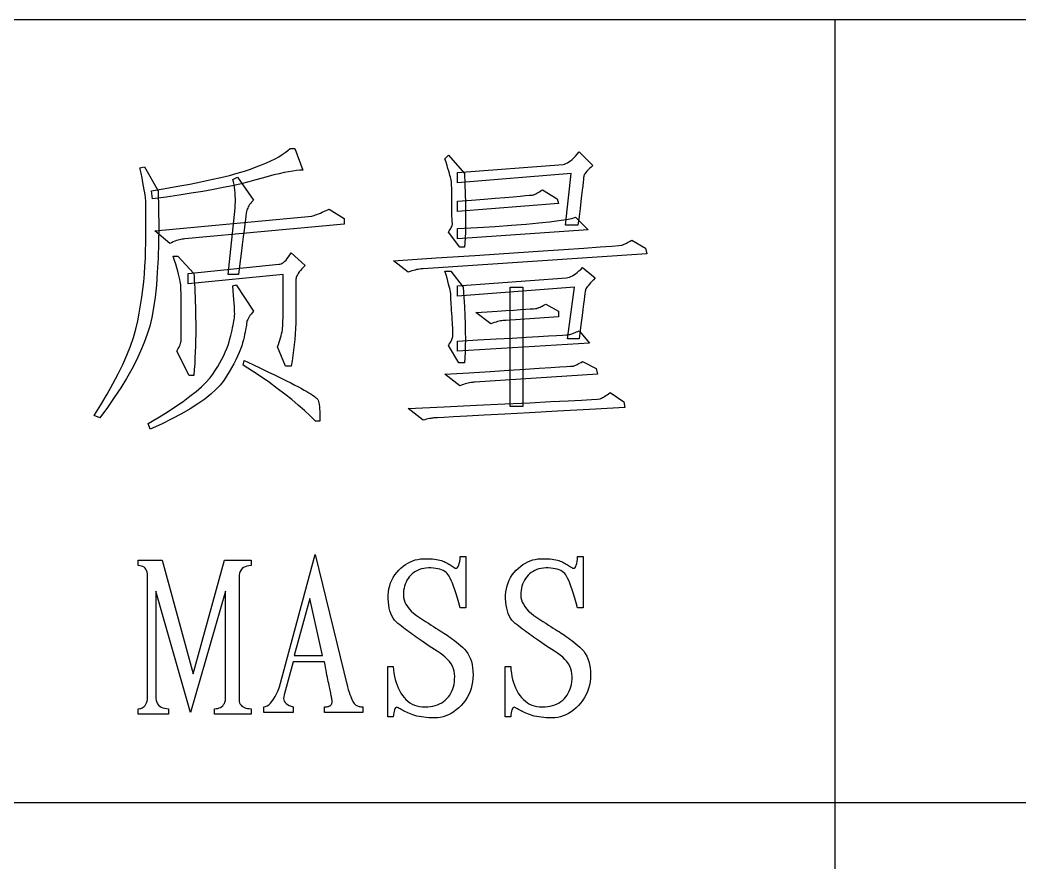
# Model space of a CAD drawing. Extents: x 0 to 420, y 0 to 297.
# Drawn here: x 388.06 to 396.58, y 27.83 to 35 of the extents above; entities that cross this region are included whole.
import ezdxf

# ---------------------------------------------------------------- set-up
doc = ezdxf.new("R2010")
doc.units = 0

msp = doc.modelspace()

# ---------------------------------------------------------------- linework, layer by layer
at = {"color": 7, "lineweight": 25}
for p, q in [((415, 35), (235, 35)), ((395, 15), (395, 35)), ((415, 28.33), (363, 28.33))]:
    msp.add_line(p, q, dxfattribs=at)
for points in [[(390.4664, 33.7204), (390.4413, 33.7196), (390.4129, 33.7171), (390.3812, 33.713), (390.3461, 33.7071), (390.3077, 33.6997), (390.2661, 33.6905), (390.221, 33.6798), (390.1727, 33.6673), (390.121, 33.6532), (390.066, 33.6374), (390.0063, 33.6209), (389.9402, 33.6044), (389.868, 33.5881), (389.7895, 33.5718), (389.7047, 33.5556), (389.6137, 33.5396), (389.5164, 33.5236), (389.4129, 33.5077), (389.3032, 33.492), (389.1871, 33.4763), (389.1774, 33.5446), (389.293, 33.5641), (389.4018, 33.5833), (389.5036, 33.6024), (389.5984, 33.6212), (389.6864, 33.6399), (389.7674, 33.6583), (389.8415, 33.6766), (389.9086, 33.6946), (389.9688, 33.7125), (390.0221, 33.7302), (390.0703, 33.7478), (390.1153, 33.7653), (390.157, 33.7829), (390.1955, 33.8005), (390.2308, 33.8181), (390.2629, 33.8357), (390.2918, 33.8532), (390.3174, 33.8708), (390.3398, 33.8884), (390.359, 33.906), (390.3981, 33.906)], [(391.8434, 33.6911), (391.8469, 33.6023), (391.8496, 33.5193), (391.8516, 33.4421), (391.8528, 33.3708), (391.8531, 33.3054), (391.8528, 33.2458), (391.8516, 33.1921), (391.8496, 33.1443), (391.8469, 33.1023), (391.8434, 33.0661), (391.8043, 33.0661), (391.7067, 33.1931), (391.7141, 33.2044), (391.7205, 33.215), (391.7261, 33.2247), (391.7309, 33.2337), (391.7347, 33.2419), (391.7377, 33.2493), (391.7398, 33.256), (391.741, 33.2618), (391.7414, 33.2669), (391.7408, 33.2712), (391.7399, 33.2765), (391.7391, 33.2845), (391.7383, 33.2952), (391.7377, 33.3087), (391.7372, 33.3249), (391.7368, 33.3439), (391.7364, 33.3655), (391.7361, 33.39), (391.736, 33.4171), (391.736, 33.447), (391.7359, 33.477), (391.7358, 33.5044), (391.7355, 33.5293), (391.7352, 33.5517), (391.7347, 33.5715), (391.7342, 33.5888), (391.7336, 33.6035), (391.7328, 33.6157), (391.732, 33.6254), (391.7311, 33.6325), (391.7297, 33.6397), (391.7274, 33.6493), (391.7242, 33.6615), (391.7202, 33.6763), (391.7152, 33.6936), (391.7094, 33.7134), (391.7027, 33.7358), (391.6951, 33.7607), (391.6867, 33.7881), (391.6774, 33.8181), (391.7067, 33.8474)], [(392.8102, 33.2517), (392.7028, 33.2517), (392.7516, 33.6911), (391.7848, 33.613), (391.7848, 33.7009), (392.6832, 33.7693), (392.6951, 33.7721), (392.7075, 33.7767), (392.7202, 33.783), (392.7332, 33.7911), (392.7467, 33.801), (392.7606, 33.8126), (392.7748, 33.826), (392.7895, 33.8411), (392.8045, 33.858), (392.8199, 33.8767), (392.9371, 33.7595), (392.9223, 33.7463), (392.909, 33.7339), (392.8973, 33.7224), (392.8871, 33.7118), (392.8785, 33.7021), (392.8715, 33.6933), (392.866, 33.6853), (392.8621, 33.6782), (392.8598, 33.672), (392.859, 33.6667), (392.8585, 33.6582), (392.8571, 33.6423), (392.8546, 33.6191), (392.8512, 33.5886), (392.8468, 33.5507), (392.8414, 33.5056), (392.8351, 33.4531), (392.8278, 33.3933), (392.8195, 33.3261)], [(389.236, 33.5446), (389.2387, 33.3872), (389.2393, 33.2392), (389.2376, 33.1005), (389.2336, 32.9712), (389.2274, 32.8513), (389.219, 32.7407), (389.2083, 32.6396), (389.1953, 32.5478), (389.1801, 32.4653), (389.1627, 32.3923), (389.1418, 32.323), (389.116, 32.2517), (389.0855, 32.1784), (389.0502, 32.1032), (389.0101, 32.0261), (388.9653, 31.947), (388.9156, 31.8659), (388.8611, 31.7829), (388.8019, 31.698), (388.7379, 31.611), (388.6891, 31.6306), (388.7473, 31.723), (388.8008, 31.8128), (388.8496, 31.9), (388.8938, 31.9845), (388.9332, 32.0664), (388.968, 32.1456), (388.9981, 32.2222), (389.0235, 32.2962), (389.0442, 32.3675), (389.0602, 32.4362), (389.0732, 32.5035), (389.0848, 32.5706), (389.095, 32.6375), (389.1039, 32.7042), (389.1115, 32.7707), (389.1176, 32.837), (389.1224, 32.9031), (389.1258, 32.9691), (389.1279, 33.0348), (389.1285, 33.1003), (389.1285, 33.1629), (389.1285, 33.2196), (389.1285, 33.2707), (389.1285, 33.3159), (389.1285, 33.3554), (389.1285, 33.3892), (389.1285, 33.4172), (389.1285, 33.4394), (389.1285, 33.4558), (389.1285, 33.4665), (389.1281, 33.4763), (389.1266, 33.49), (389.1241, 33.5075), (389.1207, 33.529), (389.1163, 33.5544), (389.111, 33.5837), (389.1046, 33.6169), (389.0973, 33.654), (389.089, 33.695), (389.0797, 33.74), (389.1188, 33.7497)], [(389.9879, 33.3689), (389.9855, 33.3547), (389.9821, 33.3318), (389.9777, 33.3), (389.9723, 33.2595), (389.9659, 33.2102), (389.9586, 33.1521), (389.9503, 33.0852), (389.941, 33.0095), (389.9308, 32.925), (389.9196, 32.8318), (389.8317, 32.8318), (389.8903, 33.3982), (389.8918, 33.4252), (389.8926, 33.4517), (389.8926, 33.4776), (389.8918, 33.5028), (389.8903, 33.5276), (389.8879, 33.5517), (389.8848, 33.5752), (389.8809, 33.5982), (389.8762, 33.6205), (389.8707, 33.6423), (389.9098, 33.6618), (390.0465, 33.4665), (390.0371, 33.4568), (390.0285, 33.447), (390.0207, 33.4372), (390.0137, 33.4275), (390.0074, 33.4177), (390.002, 33.4079), (389.9973, 33.3982), (389.9934, 33.3884), (389.9903, 33.3786)], [(391.7848, 33.4568), (391.9037, 33.4661), (392.0106, 33.4745), (392.1053, 33.4821), (392.1879, 33.4888), (392.2584, 33.4946), (392.3168, 33.4995), (392.3631, 33.5036), (392.3973, 33.5068), (392.4194, 33.509), (392.4293, 33.5105), (392.4336, 33.5118), (392.4387, 33.5138), (392.4445, 33.5165), (392.4512, 33.5198), (392.4586, 33.5239), (392.4668, 33.5286), (392.4758, 33.534), (392.4856, 33.5401), (392.4961, 33.5469), (392.5074, 33.5544), (392.6344, 33.4763), (392.6442, 33.4372), (391.7848, 33.3689)], [(390.818, 33.3103), (390.818, 33.2614), (389.4606, 33.1345), (389.4505, 33.1341), (389.4399, 33.1329), (389.4286, 33.131), (389.4168, 33.1282), (389.4044, 33.1247), (389.3914, 33.1204), (389.3779, 33.1153), (389.3637, 33.1095), (389.3489, 33.1028), (389.3336, 33.0954), (389.2067, 33.2028), (390.5446, 33.3298), (390.553, 33.3321), (390.5629, 33.3353), (390.5742, 33.3392), (390.5867, 33.3439), (390.6007, 33.3493), (390.616, 33.3556), (390.6328, 33.3626), (390.6508, 33.3704), (390.6702, 33.379), (390.691, 33.3884)], [(391.7848, 33.2224), (391.9531, 33.2321), (392.1063, 33.2419), (392.2444, 33.2517), (392.3676, 33.2614), (392.4757, 33.2712), (392.5688, 33.281), (392.6468, 33.2907), (392.7098, 33.3005), (392.7578, 33.3103), (392.7906, 33.32), (392.8981, 33.2126), (391.7848, 33.1345)], [(391.2379, 32.9489), (391.6036, 32.9731), (391.9313, 32.9948), (392.2208, 33.0141), (392.4723, 33.031), (392.6857, 33.0454), (392.861, 33.0573), (392.9982, 33.0669), (393.0973, 33.0739), (393.1583, 33.0786), (393.1813, 33.0808), (393.1857, 33.0821), (393.191, 33.0841), (393.1974, 33.0868), (393.2047, 33.0902), (393.213, 33.0942), (393.2223, 33.0989), (393.2325, 33.1044), (393.2438, 33.1105), (393.256, 33.1173), (393.2692, 33.1247), (393.3864, 33.0564), (393.3961, 33.0075), (391.4918, 32.8806), (391.4818, 32.8803), (391.4711, 32.8794), (391.4599, 32.8779), (391.4481, 32.8759), (391.4357, 32.8733), (391.4227, 32.87), (391.4091, 32.8662), (391.395, 32.8618), (391.3802, 32.8568), (391.3649, 32.8513)], [(389.4313, 32.2849), (389.4313, 32.2959), (389.4313, 32.3095), (389.4313, 32.3256), (389.4313, 32.3443), (389.4313, 32.3654), (389.4313, 32.3892), (389.4313, 32.4154), (389.4313, 32.4443), (389.4313, 32.4756), (389.4313, 32.5095), (389.4312, 32.5435), (389.4311, 32.5751), (389.4308, 32.6044), (389.4305, 32.6314), (389.4301, 32.656), (389.4295, 32.6782), (389.4289, 32.6982), (389.4282, 32.7157), (389.4273, 32.731), (389.4264, 32.7439), (389.4249, 32.7569), (389.4223, 32.7724), (389.4186, 32.7904), (389.4139, 32.8111), (389.4081, 32.8342), (389.4012, 32.8599), (389.3932, 32.8881), (389.3842, 32.9189), (389.3741, 32.9522), (389.3629, 32.988), (389.402, 32.988), (389.5387, 32.8415), (389.5406, 32.8131), (389.5424, 32.7827), (389.5441, 32.7503), (389.5457, 32.7157), (389.5472, 32.6792), (389.5486, 32.6405), (389.55, 32.5999), (389.5512, 32.5571), (389.5523, 32.5124), (389.5533, 32.4655), (389.5541, 32.4175), (389.5543, 32.3693), (389.5541, 32.3207), (389.5533, 32.2718), (389.5521, 32.2226), (389.5504, 32.1732), (389.5482, 32.1234), (389.5455, 32.0734), (389.5424, 32.023), (389.5387, 31.9724), (389.4996, 31.9724), (389.3922, 32.1775), (389.3996, 32.1891), (389.4063, 32.2005), (389.4121, 32.2117), (389.4172, 32.2228), (389.4215, 32.2336), (389.425, 32.2443), (389.4278, 32.2547), (389.4297, 32.265), (389.4309, 32.275)], [(390.4078, 32.5144), (390.4074, 32.4667), (390.4063, 32.4193), (390.4043, 32.3721), (390.4016, 32.3253), (390.3981, 32.2788), (390.3938, 32.2325), (390.3887, 32.1866), (390.3828, 32.1409), (390.3762, 32.0956), (390.3688, 32.0505), (390.3199, 32.0505), (390.2516, 32.2165), (390.2591, 32.2359), (390.2658, 32.2548), (390.2719, 32.2734), (390.2774, 32.2915), (390.2821, 32.3093), (390.2862, 32.3267), (390.2895, 32.3437), (390.2922, 32.3603), (390.2942, 32.3765), (390.2955, 32.3923), (390.2964, 32.4108), (390.2973, 32.4349), (390.298, 32.4647), (390.2986, 32.5001), (390.2992, 32.5412), (390.2996, 32.588), (390.3, 32.6404), (390.3002, 32.6986), (390.3004, 32.7623), (390.3004, 32.8318), (389.4899, 32.7536), (389.4899, 32.8415), (390.2614, 32.9196), (390.2712, 32.9206), (390.2813, 32.9235), (390.2915, 32.9284), (390.302, 32.9353), (390.3126, 32.9441), (390.3235, 32.9548), (390.3345, 32.9675), (390.3457, 32.9821), (390.3571, 32.9987), (390.3688, 33.0173), (390.486, 32.9099), (390.4711, 32.8946), (390.4578, 32.8802), (390.4461, 32.8665), (390.436, 32.8536), (390.4274, 32.8415), (390.4203, 32.8302), (390.4149, 32.8196), (390.4109, 32.8099), (390.4086, 32.8009), (390.4078, 32.7927), (390.4078, 32.7829), (390.4078, 32.7691), (390.4078, 32.7512), (390.4078, 32.7294), (390.4078, 32.7036), (390.4078, 32.6737), (390.4078, 32.6399), (390.4078, 32.6021), (390.4078, 32.5602)], [(392.9567, 32.8025), (392.9418, 32.7873), (392.9283, 32.7732), (392.9164, 32.76), (392.9059, 32.7478), (392.8969, 32.7365), (392.8893, 32.7263), (392.8832, 32.717), (392.8785, 32.7087), (392.8754, 32.7014), (392.8737, 32.695), (392.8723, 32.6857), (392.8699, 32.6693), (392.8668, 32.6458), (392.8627, 32.6153), (392.8578, 32.5778), (392.852, 32.5333), (392.8453, 32.4818), (392.8377, 32.4232), (392.8293, 32.3575), (392.8199, 32.2849), (392.7223, 32.2849), (392.7809, 32.7243), (391.7848, 32.6462), (391.7848, 32.7341), (392.7125, 32.8025), (392.7244, 32.8051), (392.7368, 32.8091), (392.7495, 32.8145), (392.7625, 32.8212), (392.776, 32.8293), (392.7899, 32.8388), (392.8041, 32.8496), (392.8188, 32.8618), (392.8338, 32.8754), (392.8492, 32.8903)], [(391.7067, 32.2263), (391.7141, 32.2378), (391.7207, 32.2487), (391.7266, 32.2592), (391.7317, 32.2693), (391.736, 32.2788), (391.7395, 32.2878), (391.7422, 32.2964), (391.7442, 32.3044), (391.7453, 32.312), (391.7457, 32.3191), (391.7456, 32.327), (391.7453, 32.3372), (391.7448, 32.3497), (391.7442, 32.3644), (391.7433, 32.3813), (391.7422, 32.4005), (391.7409, 32.4219), (391.7395, 32.4456), (391.7378, 32.4715), (391.736, 32.4997), (391.7341, 32.5278), (391.7325, 32.5534), (391.731, 32.5766), (391.7297, 32.5974), (391.7286, 32.6157), (391.7278, 32.6316), (391.7271, 32.645), (391.7266, 32.656), (391.7263, 32.6645), (391.7262, 32.6706), (391.7257, 32.6769), (391.7242, 32.6861), (391.7218, 32.698), (391.7184, 32.7128), (391.714, 32.7304), (391.7086, 32.7509), (391.7023, 32.7742), (391.6949, 32.8003), (391.6866, 32.8293), (391.6774, 32.861), (391.7262, 32.861), (391.8336, 32.7243), (391.839, 32.6388), (391.8434, 32.5579), (391.8468, 32.4818), (391.8492, 32.4103), (391.8507, 32.3435), (391.8512, 32.2814), (391.8507, 32.2239), (391.8492, 32.1712), (391.8468, 32.1232), (391.8434, 32.0798), (391.7946, 32.0798)], [(389.1481, 31.5622), (389.2327, 31.6121), (389.3108, 31.6603), (389.3823, 31.7067), (389.4473, 31.7513), (389.5057, 31.7942), (389.5576, 31.8353), (389.603, 31.8746), (389.6418, 31.9122), (389.6741, 31.9481), (389.6998, 31.9821), (389.7215, 32.0151), (389.7416, 32.0474), (389.7602, 32.0791), (389.7772, 32.1103), (389.7926, 32.1408), (389.8065, 32.1708), (389.8188, 32.2002), (389.8295, 32.229), (389.8387, 32.2572), (389.8463, 32.2849), (389.8528, 32.3113), (389.8588, 32.336), (389.8642, 32.359), (389.869, 32.3802), (389.8732, 32.3996), (389.8768, 32.4173), (389.8798, 32.4332), (389.8823, 32.4474), (389.8841, 32.4598), (389.8854, 32.4704), (389.8861, 32.4818), (389.8864, 32.4966), (389.8861, 32.5147), (389.8854, 32.536), (389.8842, 32.5608), (389.8824, 32.5888), (389.8802, 32.6201), (389.8776, 32.6548), (389.8744, 32.6928), (389.8707, 32.7341), (389.9, 32.7439), (390.0465, 32.5193), (390.0354, 32.5059), (390.0254, 32.4933), (390.0166, 32.4813), (390.009, 32.47), (390.0026, 32.4594), (389.9973, 32.4495), (389.9932, 32.4403), (389.9903, 32.4318), (389.9885, 32.4239), (389.9879, 32.4167), (389.9876, 32.4089), (389.9865, 32.3991), (389.9848, 32.3874), (389.9825, 32.3737), (389.9794, 32.3581), (389.9756, 32.3405), (389.9712, 32.321), (389.966, 32.2995), (389.9602, 32.2761), (389.9537, 32.2507), (389.946, 32.2237), (389.9363, 32.1956), (389.9249, 32.1663), (389.9116, 32.1359), (389.8964, 32.1042), (389.8793, 32.0714), (389.8604, 32.0374), (389.8397, 32.0023), (389.8171, 31.9659), (389.7926, 31.9284), (389.7635, 31.89), (389.727, 31.8509), (389.683, 31.8111), (389.6317, 31.7706), (389.5729, 31.7295), (389.5067, 31.6876), (389.433, 31.6451), (389.352, 31.6019), (389.2635, 31.558), (389.1676, 31.5134)], [(392.234, 31.7087), (392.234, 32.7243), (392.3414, 32.7243), (392.3414, 31.7087)], [(392.6442, 32.5193), (392.6442, 32.4704), (392.1949, 32.4411), (392.1849, 32.4408), (392.1743, 32.44), (392.163, 32.4385), (392.1512, 32.4364), (392.1388, 32.4338), (392.1258, 32.4306), (392.1122, 32.4268), (392.0981, 32.4224), (392.0833, 32.4174), (392.068, 32.4118), (391.941, 32.5095), (392.0359, 32.5151), (392.1211, 32.5202), (392.1968, 32.5249), (392.2629, 32.529), (392.3195, 32.5327), (392.3664, 32.5359), (392.4038, 32.5385), (392.4317, 32.5407), (392.4499, 32.5424), (392.4586, 32.5437), (392.4629, 32.5449), (392.468, 32.5466), (392.4738, 32.5488), (392.4805, 32.5515), (392.4879, 32.5547), (392.4961, 32.5583), (392.5051, 32.5625), (392.5149, 32.5671), (392.5254, 32.5722), (392.5367, 32.5778)], [(391.7848, 32.1775), (391.7848, 32.2653), (391.9577, 32.2747), (392.1131, 32.2831), (392.251, 32.2907), (392.3715, 32.2974), (392.4745, 32.3032), (392.56, 32.3081), (392.628, 32.3122), (392.6785, 32.3153), (392.7116, 32.3176), (392.7272, 32.3191), (392.7343, 32.3203), (392.7418, 32.322), (392.7499, 32.3242), (392.7584, 32.3269), (392.7675, 32.33), (392.777, 32.3337), (392.787, 32.3379), (392.7975, 32.3425), (392.8085, 32.3476), (392.8199, 32.3532), (392.9078, 32.2458)], [(389.9586, 32.0603), (389.9684, 32.0993), (390.0401, 32.0653), (390.1067, 32.0335), (390.1682, 32.004), (390.2246, 31.9767), (390.276, 31.9516), (390.3223, 31.9288), (390.3635, 31.9083), (390.3996, 31.89), (390.4307, 31.8739), (390.4567, 31.8601), (390.4791, 31.8477), (390.4996, 31.8361), (390.5182, 31.8251), (390.5348, 31.8148), (390.5494, 31.8051), (390.5621, 31.7962), (390.5729, 31.788), (390.5817, 31.7804), (390.5885, 31.7735), (390.5934, 31.7673), (390.5971, 31.7602), (390.6004, 31.7505), (390.6033, 31.7383), (390.6059, 31.7235), (390.608, 31.7063), (390.6098, 31.6864), (390.6111, 31.6641), (390.6121, 31.6392), (390.6127, 31.6117), (390.6129, 31.5818), (390.5739, 31.5818), (390.529, 31.627), (390.4805, 31.6728), (390.4283, 31.7192), (390.3723, 31.7661), (390.3126, 31.8137), (390.2492, 31.8618), (390.1822, 31.9106), (390.1114, 31.9599), (390.0368, 32.0098)], [(391.9313, 31.9138), (391.9212, 31.9135), (391.9106, 31.9126), (391.8994, 31.9111), (391.8875, 31.9091), (391.8751, 31.9065), (391.8621, 31.9032), (391.8486, 31.8994), (391.8344, 31.895), (391.8196, 31.8901), (391.8043, 31.8845), (391.6774, 31.9821), (391.8798, 31.9951), (392.0613, 32.0068), (392.222, 32.017), (392.3618, 32.0259), (392.4806, 32.0334), (392.5786, 32.0396), (392.6556, 32.0443), (392.7117, 32.0478), (392.747, 32.0498), (392.7614, 32.0505), (392.7657, 32.0509), (392.7711, 32.0521), (392.7775, 32.054), (392.7848, 32.0568), (392.7931, 32.0603), (392.8024, 32.0646), (392.8126, 32.0696), (392.8239, 32.0755), (392.8361, 32.0821), (392.8492, 32.0896), (392.9664, 32.031), (392.9762, 31.9821)], [(393.2106, 31.6989), (392.9079, 31.6822), (392.6365, 31.6673), (392.3965, 31.6541), (392.1879, 31.6427), (392.0106, 31.633), (391.8647, 31.6251), (391.7501, 31.619), (391.6668, 31.6146), (391.6149, 31.6119), (391.5944, 31.611), (391.5889, 31.6109), (391.5825, 31.6103), (391.5749, 31.6093), (391.5662, 31.6079), (391.5565, 31.6062), (391.5457, 31.604), (391.5339, 31.6015), (391.5209, 31.5985), (391.5069, 31.5952), (391.4918, 31.5915), (391.3649, 31.6892), (391.6712, 31.7041), (391.9457, 31.7175), (392.1884, 31.7295), (392.3992, 31.74), (392.5782, 31.749), (392.7254, 31.7566), (392.8408, 31.7627), (392.9243, 31.7673), (392.9759, 31.7705), (392.9957, 31.7722), (393.0001, 31.7736), (393.0055, 31.7759), (393.0118, 31.7791), (393.0192, 31.7831), (393.0275, 31.7881), (393.0367, 31.7939), (393.047, 31.8006), (393.0582, 31.8081), (393.0704, 31.8166), (393.0836, 31.8259), (393.2008, 31.7478)], [(390.7136, 29.219), (390.712, 29.2271), (390.7102, 29.236), (390.7082, 29.2456), (390.7061, 29.2558), (390.7039, 29.2668), (390.7014, 29.2785), (390.6989, 29.2909), (390.6961, 29.304), (390.6932, 29.3177), (390.6902, 29.3322), (390.687, 29.3476), (390.6836, 29.364), (390.6801, 29.3813), (390.6764, 29.3997), (390.6726, 29.4191), (390.6686, 29.4396), (390.6645, 29.461), (390.6602, 29.4835), (390.6557, 29.507), (390.6511, 29.5315), (390.3855, 29.5315), (390.3074, 29.2502), (390.3039, 29.2351), (390.303, 29.2211), (390.3046, 29.2082), (390.3086, 29.1965), (390.3152, 29.1857), (390.3242, 29.1761), (390.3358, 29.1676), (390.3499, 29.1602), (390.3664, 29.1539), (390.3855, 29.1486), (390.3855, 29.1018), (390.1355, 29.1018), (390.1355, 29.1486), (390.1495, 29.1518), (390.1633, 29.158), (390.177, 29.1674), (390.1905, 29.1799), (390.2039, 29.1955), (390.2171, 29.2143), (390.2301, 29.2361), (390.243, 29.2611), (390.2557, 29.2893), (390.2683, 29.3205), (390.573, 30.4455), (390.8464, 29.3205), (390.8541, 29.2965), (390.8615, 29.2746), (390.8685, 29.2547), (390.8752, 29.2368), (390.8816, 29.2209), (390.8877, 29.2071), (390.8935, 29.1953), (390.8989, 29.1855), (390.9041, 29.1778), (390.9089, 29.1721), (390.9138, 29.1676), (390.9193, 29.1636), (390.9251, 29.1601), (390.9314, 29.1571), (390.9382, 29.1545), (390.9455, 29.1524), (390.9532, 29.1507), (390.9614, 29.1496), (390.9701, 29.1489), (390.9792, 29.1486), (390.9792, 29.1018), (390.6511, 29.1018), (390.6511, 29.1486), (390.6587, 29.1488), (390.6658, 29.1493), (390.6725, 29.15), (390.6786, 29.1511), (390.6843, 29.1525), (390.6896, 29.1543), (390.6943, 29.1563), (390.6986, 29.1586), (390.7025, 29.1613), (390.7058, 29.1643), (390.7087, 29.1676), (390.7111, 29.1715), (390.7131, 29.1757), (390.7146, 29.1805), (390.7156, 29.1857), (390.7161, 29.1915), (390.7162, 29.1976), (390.7158, 29.2043), (390.715, 29.2114)], [(391.8152, 29.1604), (391.7946, 29.1403), (391.7736, 29.1224), (391.7521, 29.1066), (391.7302, 29.0929), (391.7078, 29.0813), (391.6849, 29.0718), (391.6615, 29.0644), (391.6377, 29.0591), (391.6134, 29.0559), (391.5886, 29.0549), (391.5641, 29.0552), (391.5406, 29.0561), (391.5182, 29.0577), (391.4967, 29.0599), (391.4763, 29.0627), (391.4569, 29.0661), (391.4385, 29.0702), (391.4211, 29.0749), (391.4048, 29.0802), (391.3894, 29.0861), (391.3749, 29.0923), (391.3613, 29.0983), (391.3484, 29.1042), (391.3363, 29.1099), (391.325, 29.1154), (391.3144, 29.1208), (391.3046, 29.1261), (391.2957, 29.1311), (391.2874, 29.1361), (391.28, 29.1408), (391.2733, 29.1443), (391.2671, 29.1452), (391.2614, 29.1436), (391.2563, 29.1396), (391.2517, 29.133), (391.2477, 29.124), (391.2442, 29.1124), (391.2413, 29.0983), (391.2389, 29.0818), (391.2371, 29.0627), (391.1902, 29.0627), (391.1902, 29.4924), (391.2371, 29.4924), (391.2393, 29.4632), (391.2427, 29.435), (391.2474, 29.4079), (391.2533, 29.3818), (391.2605, 29.3566), (391.2689, 29.3325), (391.2786, 29.3095), (391.2896, 29.2874), (391.3018, 29.2663), (391.3152, 29.2463), (391.3297, 29.2277), (391.3453, 29.2111), (391.3619, 29.1965), (391.3795, 29.1838), (391.3982, 29.1731), (391.4178, 29.1643), (391.4385, 29.1574), (391.4602, 29.1525), (391.4829, 29.1496), (391.5066, 29.1486), (391.5303, 29.1493), (391.5529, 29.1515), (391.5743, 29.155), (391.5947, 29.1599), (391.614, 29.1662), (391.6322, 29.174), (391.6493, 29.1831), (391.6653, 29.1936), (391.6803, 29.2056), (391.6941, 29.219), (391.7067, 29.2335), (391.718, 29.249), (391.728, 29.2654), (391.7366, 29.2827), (391.7439, 29.301), (391.7499, 29.3202), (391.7545, 29.3404), (391.7578, 29.3615), (391.7598, 29.3835), (391.7605, 29.4065), (391.7592, 29.4295), (391.7555, 29.4519), (391.7492, 29.4736), (391.7405, 29.4946), (391.7292, 29.5149), (391.7155, 29.5344), (391.6992, 29.5533), (391.6805, 29.5715), (391.6592, 29.5889), (391.6355, 29.6057), (391.611, 29.6218), (391.5874, 29.6374), (391.5647, 29.6524), (391.543, 29.6669), (391.5222, 29.6809), (391.5024, 29.6943), (391.4835, 29.7071), (391.4655, 29.7194), (391.4485, 29.7312), (391.4324, 29.7424), (391.4167, 29.7534), (391.4011, 29.7646), (391.3855, 29.7759), (391.3699, 29.7874), (391.3542, 29.799), (391.3386, 29.8108), (391.323, 29.8228), (391.3074, 29.8349), (391.2917, 29.8472), (391.2761, 29.8596), (391.2612, 29.8729), (391.2478, 29.888), (391.2359, 29.9048), (391.2255, 29.9233), (391.2166, 29.9436), (391.2091, 29.9655), (391.2031, 29.9892), (391.1986, 30.0146), (391.1956, 30.0417), (391.1941, 30.0705), (391.1943, 30.0997), (391.1964, 30.1277), (391.2005, 30.1547), (391.2066, 30.1805), (391.2146, 30.2053), (391.2245, 30.229), (391.2365, 30.2515), (391.2503, 30.273), (391.2662, 30.2934), (391.2839, 30.3127), (391.3029, 30.3306), (391.3222, 30.3466), (391.3419, 30.3609), (391.3621, 30.3733), (391.3826, 30.384), (391.4035, 30.3929), (391.4247, 30.3999), (391.4464, 30.4052), (391.4685, 30.4087), (391.491, 30.4104), (391.513, 30.4109), (391.5339, 30.4108), (391.5536, 30.4102), (391.5722, 30.4091), (391.5896, 30.4074), (391.6058, 30.4052), (391.6208, 30.4024), (391.6347, 30.3991), (391.6474, 30.3952), (391.6589, 30.3908), (391.6698, 30.3861), (391.6803, 30.3811), (391.6907, 30.3761), (391.7008, 30.3708), (391.7107, 30.3654), (391.7203, 30.3599), (391.7298, 30.3542), (391.7389, 30.3483), (391.7479, 30.3423), (391.7566, 30.3361), (391.7648, 30.3315), (391.7724, 30.3299), (391.7792, 30.3315), (391.7853, 30.3361), (391.7908, 30.344), (391.7955, 30.3549), (391.7995, 30.369), (391.8029, 30.3861), (391.8055, 30.4065), (391.8074, 30.4299), (391.8542, 30.4299), (391.8542, 29.9924), (391.8074, 29.9924), (391.7951, 30.036), (391.7833, 30.0761), (391.772, 30.1129), (391.7611, 30.1461), (391.7507, 30.176), (391.7408, 30.2024), (391.7314, 30.2254), (391.7224, 30.2449), (391.7139, 30.261), (391.7058, 30.2736), (391.6973, 30.2841), (391.6874, 30.2935), (391.6761, 30.3019), (391.6633, 30.3093), (391.6492, 30.3156), (391.6336, 30.321), (391.6167, 30.3253), (391.5983, 30.3286), (391.5786, 30.3309), (391.5574, 30.3322), (391.536, 30.3323), (391.5155, 30.331), (391.496, 30.3282), (391.4774, 30.3241), (391.4597, 30.3186), (391.443, 30.3116), (391.4272, 30.3032), (391.4124, 30.2935), (391.3985, 30.2823), (391.3855, 30.2697), (391.3736, 30.2561), (391.363, 30.2418), (391.3536, 30.2267), (391.3455, 30.211), (391.3386, 30.1945), (391.333, 30.1774), (391.3286, 30.1595), (391.3255, 30.141), (391.3236, 30.1217), (391.323, 30.1018), (391.3244, 30.0816), (391.3285, 30.0616), (391.3353, 30.0419), (391.3449, 30.0224), (391.3572, 30.0031), (391.3722, 29.9841), (391.39, 29.9653), (391.4105, 29.9468), (391.4337, 29.9284), (391.4597, 29.9104), (391.4864, 29.8929), (391.5117, 29.8763), (391.5358, 29.8607), (391.5585, 29.846), (391.5798, 29.8322), (391.5999, 29.8194), (391.6186, 29.8075), (391.636, 29.7966), (391.652, 29.7866), (391.6667, 29.7775), (391.681, 29.7686), (391.6956, 29.759), (391.7107, 29.7486), (391.7261, 29.7375), (391.7419, 29.7258), (391.7581, 29.7133), (391.7747, 29.7002), (391.7917, 29.6863), (391.8091, 29.6717), (391.8269, 29.6565), (391.844, 29.64), (391.8593, 29.6221), (391.8727, 29.6025), (391.8844, 29.5815), (391.8943, 29.5588), (391.9024, 29.5346), (391.9087, 29.5088), (391.9131, 29.4815), (391.9159, 29.4525), (391.9167, 29.4221), (391.9157, 29.3913), (391.9127, 29.3616), (391.9076, 29.3329), (391.9005, 29.3052), (391.8914, 29.2785), (391.8802, 29.2529), (391.867, 29.2282), (391.8517, 29.2046), (391.8345, 29.182)], [(392.8152, 29.1604), (392.7946, 29.1403), (392.7736, 29.1224), (392.7521, 29.1066), (392.7302, 29.0929), (392.7078, 29.0813), (392.6849, 29.0718), (392.6615, 29.0644), (392.6377, 29.0591), (392.6134, 29.0559), (392.5886, 29.0549), (392.5641, 29.0552), (392.5406, 29.0561), (392.5182, 29.0577), (392.4967, 29.0599), (392.4763, 29.0627), (392.4569, 29.0661), (392.4385, 29.0702), (392.4211, 29.0749), (392.4048, 29.0802), (392.3894, 29.0861), (392.3749, 29.0923), (392.3613, 29.0983), (392.3484, 29.1042), (392.3363, 29.1099), (392.325, 29.1154), (392.3144, 29.1208), (392.3046, 29.1261), (392.2957, 29.1311), (392.2874, 29.1361), (392.28, 29.1408), (392.2733, 29.1443), (392.2671, 29.1452), (392.2614, 29.1436), (392.2563, 29.1396), (392.2517, 29.133), (392.2477, 29.124), (392.2442, 29.1124), (392.2413, 29.0983), (392.2389, 29.0818), (392.2371, 29.0627), (392.1902, 29.0627), (392.1902, 29.4924), (392.2371, 29.4924), (392.2393, 29.4632), (392.2427, 29.435), (392.2474, 29.4079), (392.2533, 29.3818), (392.2605, 29.3566), (392.2689, 29.3325), (392.2786, 29.3095), (392.2896, 29.2874), (392.3018, 29.2663), (392.3152, 29.2463), (392.3297, 29.2277), (392.3453, 29.2111), (392.3619, 29.1965), (392.3795, 29.1838), (392.3982, 29.1731), (392.4178, 29.1643), (392.4385, 29.1574), (392.4602, 29.1525), (392.4829, 29.1496), (392.5066, 29.1486), (392.5303, 29.1493), (392.5529, 29.1515), (392.5743, 29.155), (392.5947, 29.1599), (392.614, 29.1662), (392.6322, 29.174), (392.6493, 29.1831), (392.6653, 29.1936), (392.6803, 29.2056), (392.6941, 29.219), (392.7067, 29.2335), (392.718, 29.249), (392.728, 29.2654), (392.7366, 29.2827), (392.7439, 29.301), (392.7499, 29.3202), (392.7545, 29.3404), (392.7578, 29.3615), (392.7598, 29.3835), (392.7605, 29.4065), (392.7592, 29.4295), (392.7555, 29.4519), (392.7492, 29.4736), (392.7405, 29.4946), (392.7292, 29.5149), (392.7155, 29.5344), (392.6992, 29.5533), (392.6805, 29.5715), (392.6592, 29.5889), (392.6355, 29.6057), (392.611, 29.6218), (392.5874, 29.6374), (392.5647, 29.6524), (392.543, 29.6669), (392.5222, 29.6809), (392.5024, 29.6943), (392.4835, 29.7071), (392.4655, 29.7194), (392.4485, 29.7312), (392.4324, 29.7424), (392.4167, 29.7534), (392.4011, 29.7646), (392.3855, 29.7759), (392.3699, 29.7874), (392.3542, 29.799), (392.3386, 29.8108), (392.323, 29.8228), (392.3074, 29.8349), (392.2917, 29.8472), (392.2761, 29.8596), (392.2612, 29.8729), (392.2478, 29.888), (392.2359, 29.9048), (392.2255, 29.9233), (392.2166, 29.9436), (392.2091, 29.9655), (392.2031, 29.9892), (392.1986, 30.0146), (392.1956, 30.0417), (392.1941, 30.0705), (392.1943, 30.0997), (392.1964, 30.1277), (392.2005, 30.1547), (392.2066, 30.1805), (392.2146, 30.2053), (392.2245, 30.229), (392.2365, 30.2515), (392.2503, 30.273), (392.2662, 30.2934), (392.2839, 30.3127), (392.3029, 30.3306), (392.3222, 30.3466), (392.3419, 30.3609), (392.3621, 30.3733), (392.3826, 30.384), (392.4035, 30.3929), (392.4247, 30.3999), (392.4464, 30.4052), (392.4685, 30.4087), (392.491, 30.4104), (392.513, 30.4109), (392.5339, 30.4108), (392.5536, 30.4102), (392.5722, 30.4091), (392.5896, 30.4074), (392.6058, 30.4052), (392.6208, 30.4024), (392.6347, 30.3991), (392.6474, 30.3952), (392.6589, 30.3908), (392.6698, 30.3861), (392.6803, 30.3811), (392.6907, 30.3761), (392.7008, 30.3708), (392.7107, 30.3654), (392.7203, 30.3599), (392.7298, 30.3542), (392.7389, 30.3483), (392.7479, 30.3423), (392.7566, 30.3361), (392.7648, 30.3315), (392.7724, 30.3299), (392.7792, 30.3315), (392.7853, 30.3361), (392.7908, 30.344), (392.7955, 30.3549), (392.7995, 30.369), (392.8029, 30.3861), (392.8055, 30.4065), (392.8074, 30.4299), (392.8542, 30.4299), (392.8542, 29.9924), (392.8074, 29.9924), (392.7951, 30.036), (392.7833, 30.0761), (392.772, 30.1129), (392.7611, 30.1461), (392.7507, 30.176), (392.7408, 30.2024), (392.7314, 30.2254), (392.7224, 30.2449), (392.7139, 30.261), (392.7058, 30.2736), (392.6973, 30.2841), (392.6874, 30.2935), (392.6761, 30.3019), (392.6633, 30.3093), (392.6492, 30.3156), (392.6336, 30.321), (392.6167, 30.3253), (392.5983, 30.3286), (392.5786, 30.3309), (392.5574, 30.3322), (392.536, 30.3323), (392.5155, 30.331), (392.496, 30.3282), (392.4774, 30.3241), (392.4597, 30.3186), (392.443, 30.3116), (392.4272, 30.3032), (392.4124, 30.2935), (392.3985, 30.2823), (392.3855, 30.2697), (392.3736, 30.2561), (392.363, 30.2418), (392.3536, 30.2267), (392.3455, 30.211), (392.3386, 30.1945), (392.333, 30.1774), (392.3286, 30.1595), (392.3255, 30.141), (392.3236, 30.1217), (392.323, 30.1018), (392.3244, 30.0816), (392.3285, 30.0616), (392.3353, 30.0419), (392.3449, 30.0224), (392.3572, 30.0031), (392.3722, 29.9841), (392.39, 29.9653), (392.4105, 29.9468), (392.4337, 29.9284), (392.4597, 29.9104), (392.4864, 29.8929), (392.5117, 29.8763), (392.5358, 29.8607), (392.5585, 29.846), (392.5798, 29.8322), (392.5999, 29.8194), (392.6186, 29.8075), (392.636, 29.7966), (392.652, 29.7866), (392.6667, 29.7775), (392.681, 29.7686), (392.6956, 29.759), (392.7107, 29.7486), (392.7261, 29.7375), (392.7419, 29.7258), (392.7581, 29.7133), (392.7747, 29.7002), (392.7917, 29.6863), (392.8091, 29.6717), (392.8269, 29.6565), (392.844, 29.64), (392.8593, 29.6221), (392.8727, 29.6025), (392.8844, 29.5815), (392.8943, 29.5588), (392.9024, 29.5346), (392.9087, 29.5088), (392.9131, 29.4815), (392.9159, 29.4525), (392.9167, 29.4221), (392.9157, 29.3913), (392.9127, 29.3616), (392.9076, 29.3329), (392.9005, 29.3052), (392.8914, 29.2785), (392.8802, 29.2529), (392.867, 29.2282), (392.8517, 29.2046), (392.8345, 29.182)], [(389.8074, 29.2033), (389.8074, 30.133), (389.5105, 29.1018), (389.2136, 30.133), (389.2136, 29.219), (389.2175, 29.2026), (389.223, 29.188), (389.23, 29.1751), (389.2386, 29.164), (389.2488, 29.1545), (389.2605, 29.1468), (389.2738, 29.1407), (389.2886, 29.1365), (389.305, 29.1339), (389.323, 29.133), (389.323, 29.0861), (389.0652, 29.0861), (389.0652, 29.133), (389.0772, 29.1338), (389.0883, 29.1361), (389.0985, 29.14), (389.1077, 29.1455), (389.116, 29.1525), (389.1233, 29.1611), (389.1297, 29.1713), (389.1352, 29.183), (389.1397, 29.1963), (389.1433, 29.2111), (389.1433, 30.2658), (389.1425, 30.2822), (389.1402, 30.2968), (389.1363, 30.3097), (389.1308, 30.3208), (389.1238, 30.3303), (389.1152, 30.338), (389.105, 30.344), (389.0933, 30.3483), (389.08, 30.3509), (389.0652, 30.3518), (389.0652, 30.3986), (389.2683, 30.3986), (389.5339, 29.4299), (389.7996, 30.3986), (390.0261, 30.3986), (390.0261, 30.3518), (390.0068, 30.3507), (389.9896, 30.3477), (389.9743, 30.3426), (389.9611, 30.3355), (389.95, 30.3264), (389.9408, 30.3152), (389.9337, 30.302), (389.9286, 30.2868), (389.9256, 30.2695), (389.9246, 30.2502), (389.9246, 29.1955), (389.9284, 29.1836), (389.9336, 29.173), (389.9403, 29.1636), (389.9483, 29.1555), (389.9578, 29.1486), (389.9686, 29.143), (389.9809, 29.1386), (389.9946, 29.1355), (390.0096, 29.1336), (390.0261, 29.133), (390.0261, 29.0861), (389.7136, 29.0861), (389.7136, 29.133), (389.7286, 29.1337), (389.7424, 29.1358), (389.7549, 29.1393), (389.7661, 29.1443), (389.7761, 29.1506), (389.7849, 29.1583), (389.7924, 29.1675), (389.7986, 29.178), (389.8036, 29.19)], [(390.6355, 29.5861), (390.5261, 30.0705), (390.3933, 29.5861)]]:
    msp.add_lwpolyline(points, close=True, dxfattribs=at)

doc.saveas('drawing.dxf')
